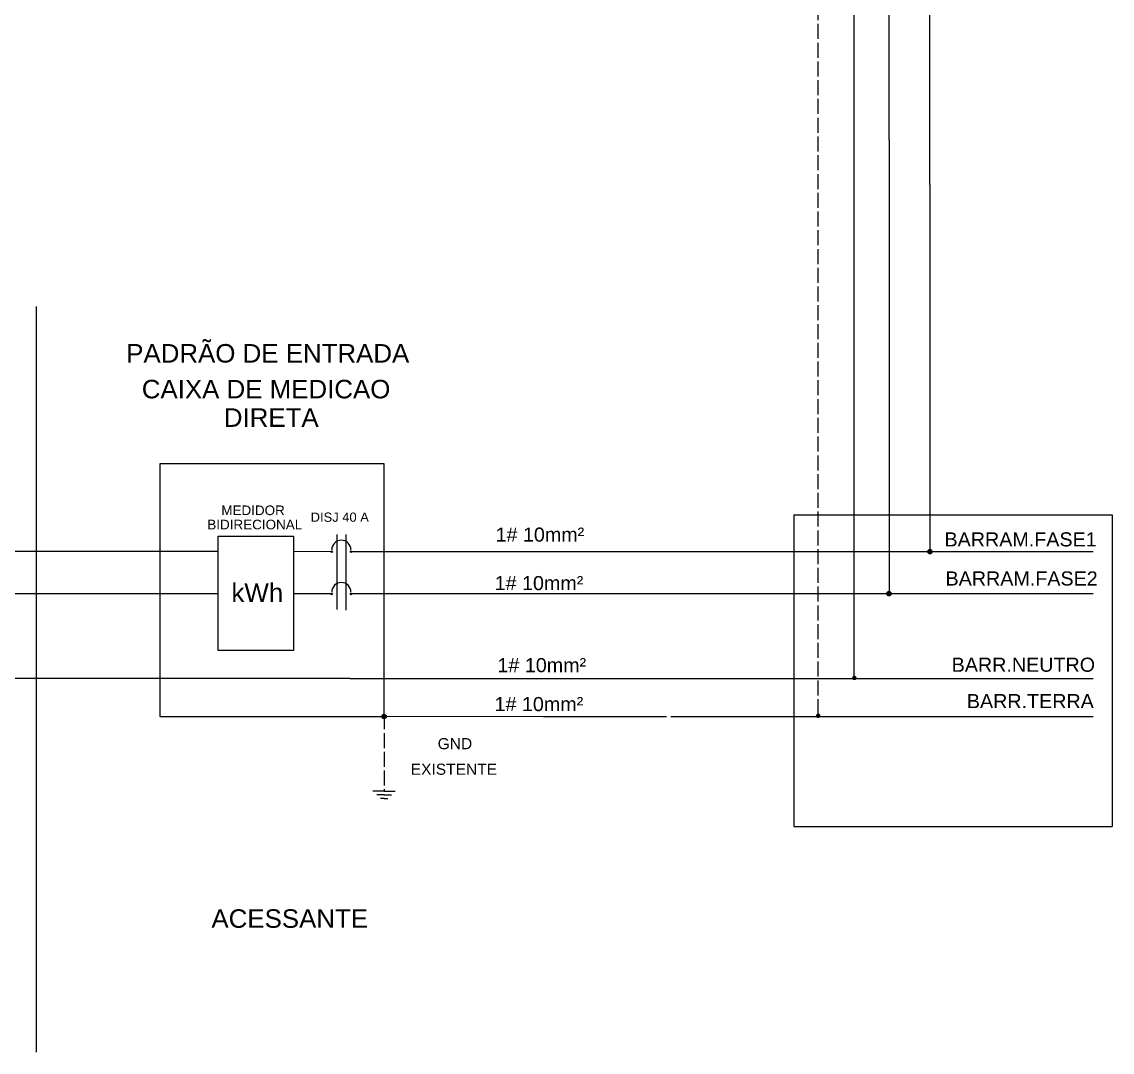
# Model space of a CAD drawing. Header units: millimetres. Extents: x 3165 to 8716, y -1118 to 2802.
# Drawn here: x 6385 to 7257, y 295 to 1119 of the extents above; entities that cross this region are included whole.
import ezdxf

# ---------------------------------------------------------------- set-up
doc = ezdxf.new("R2010")
doc.units = ezdxf.units.MM
doc.linetypes.add('ACAD_ISO02W100', pattern=[15, 12, -3])
doc.layers.add('1', color=7, linetype='Continuous')
doc.layers.add('TERRA', color=3, linetype='ACAD_ISO02W100')
doc.styles.get("Standard").update_dxf_attribs({"font": 'arial.ttf'})

# ---------------------------------------------------------------- blocks, each defined once
blk = doc.blocks.new('*U10')
at = {"layer": 'TERRA', "color": 0, "linetype": 'Continuous'}
for points in [[(10666.8, 2542.9), (10666.7, 2542.9), (10666.8, 2543.4)], [(10666.8, 2542.4), (10666.7, 2542.9), (10666.8, 2542.9)], [(10666.9, 2542.9), (10666.8, 2543.6), (10666.9, 2544)], [(10666.8, 2542.9), (10666.8, 2543.4), (10666.8, 2543.6)], [(10666.8, 2542.9), (10666.8, 2543.6), (10666.9, 2542.9)], [(10666.8, 2542.9), (10666.8, 2543.4), (10666.8, 2542.9)], [(10666.8, 2542.4), (10666.8, 2542.9), (10666.8, 2542.4)], [(10666.8, 2542.4), (10666.8, 2542.9), (10666.8, 2542.9)], [(10666.8, 2542.4), (10666.8, 2542.9), (10666.9, 2541.9)], [(10666.9, 2541.9), (10666.8, 2542.9), (10666.9, 2542.9)], [(10667, 2542.9), (10666.9, 2544), (10667, 2544.2)], [(10666.9, 2542.9), (10666.9, 2544), (10667, 2542.9)], [(10666.9, 2541.9), (10666.9, 2542.9), (10667, 2541.8)], [(10667, 2541.8), (10666.9, 2542.9), (10667, 2542.9)], [(10667.2, 2542.9), (10667, 2544.2), (10667.2, 2544.5)], [(10667, 2542.9), (10667, 2544.2), (10667.2, 2542.9)], [(10667, 2541.8), (10667, 2542.9), (10667.2, 2541.4)], [(10667.2, 2541.4), (10667, 2542.9), (10667.2, 2542.9)], [(10667.3, 2542.9), (10667.2, 2544.5), (10667.3, 2544.7)], [(10667.2, 2542.9), (10667.2, 2544.5), (10667.3, 2542.9)], [(10667.2, 2541.4), (10667.2, 2542.9), (10667.3, 2541.2)], [(10667.3, 2541.2), (10667.2, 2542.9), (10667.3, 2542.9)], [(10667.5, 2542.9), (10667.3, 2544.7), (10667.5, 2544.9)], [(10667.3, 2542.9), (10667.3, 2544.7), (10667.5, 2542.9)], [(10667.3, 2541.2), (10667.3, 2542.9), (10667.5, 2540.9)], [(10667.5, 2540.9), (10667.3, 2542.9), (10667.5, 2542.9)], [(10667.7, 2542.9), (10667.5, 2544.9), (10667.7, 2545.2)], [(10667.5, 2542.9), (10667.5, 2544.9), (10667.7, 2542.9)], [(10667.5, 2540.9), (10667.5, 2542.9), (10667.7, 2540.7)], [(10667.7, 2540.7), (10667.5, 2542.9), (10667.7, 2542.9)], [(10667.9, 2542.9), (10667.7, 2545.2), (10667.9, 2545.3)], [(10667.7, 2542.9), (10667.7, 2545.2), (10667.9, 2542.9)], [(10667.7, 2540.7), (10667.7, 2542.9), (10667.9, 2540.5)], [(10667.9, 2540.5), (10667.7, 2542.9), (10667.9, 2542.9)], [(10668.1, 2542.9), (10667.9, 2545.3), (10668.1, 2545.6)], [(10667.9, 2542.9), (10667.9, 2545.3), (10668.1, 2542.9)], [(10667.9, 2540.5), (10667.9, 2542.9), (10668.1, 2540.3)], [(10668.1, 2540.3), (10667.9, 2542.9), (10668.1, 2542.9)], [(10668.3, 2542.9), (10668.1, 2545.6), (10668.3, 2545.7)], [(10668.1, 2542.9), (10668.1, 2545.6), (10668.3, 2542.9)], [(10668.1, 2540.3), (10668.1, 2542.9), (10668.3, 2540.2)], [(10668.3, 2540.2), (10668.1, 2542.9), (10668.3, 2542.9)], [(10668.7, 2542.9), (10668.3, 2545.7), (10668.7, 2545.9)], [(10668.3, 2542.9), (10668.3, 2545.7), (10668.7, 2542.9)], [(10668.3, 2540.2), (10668.3, 2542.9), (10668.7, 2540)], [(10668.7, 2540), (10668.3, 2542.9), (10668.7, 2542.9)], [(10668.7, 2542.9), (10668.7, 2545.9), (10668.8, 2542.9)], [(10668.8, 2542.9), (10668.7, 2545.9), (10668.8, 2545.9)], [(10668.7, 2540), (10668.7, 2542.9), (10668.8, 2540)], [(10668.8, 2540), (10668.7, 2542.9), (10668.8, 2542.9)], [(10669.3, 2542.9), (10668.8, 2545.9), (10669.3, 2546)], [(10668.8, 2542.9), (10668.8, 2545.9), (10669.3, 2542.9)], [(10668.8, 2540), (10668.8, 2542.9), (10669.3, 2539.9)], [(10669.3, 2539.9), (10668.8, 2542.9), (10669.3, 2542.9)], [(10669.9, 2542.9), (10669.3, 2546), (10669.9, 2546.1)], [(10669.3, 2542.9), (10669.3, 2546), (10669.3, 2542.9)], [(10669.3, 2542.9), (10669.3, 2546), (10669.3, 2546)], [(10669.3, 2542.9), (10669.3, 2546), (10669.9, 2542.9)], [(10669.3, 2539.9), (10669.3, 2542.9), (10669.3, 2539.8)], [(10669.3, 2539.8), (10669.3, 2542.9), (10669.3, 2542.9)], [(10669.3, 2539.8), (10669.3, 2542.9), (10669.9, 2539.8)], [(10669.9, 2539.8), (10669.3, 2542.9), (10669.9, 2542.9)], [(10669.9, 2539.8), (10669.9, 2542.9), (10670.4, 2539.8)], [(10670.4, 2539.8), (10669.9, 2542.9), (10670.4, 2542.9)], [(10670.4, 2539.8), (10670.4, 2542.9), (10671, 2540)], [(10671, 2540), (10670.4, 2542.9), (10671, 2542.9)], [(10671, 2540), (10671, 2542.9), (10671.5, 2540.2)], [(10671.5, 2540.2), (10671, 2542.9), (10671.5, 2542.9)], [(10671.5, 2540.2), (10671.5, 2542.9), (10671.9, 2540.5)], [(10671.9, 2540.5), (10671.5, 2542.9), (10671.9, 2542.9)], [(10671.9, 2540.5), (10671.9, 2542.9), (10672.3, 2540.9)], [(10672.3, 2540.9), (10671.9, 2542.9), (10672.3, 2542.9)], [(10672.3, 2540.9), (10672.3, 2542.9), (10672.6, 2541.4)], [(10672.6, 2541.4), (10672.3, 2542.9), (10672.6, 2542.9)], [(10672.6, 2541.4), (10672.6, 2542.9), (10672.8, 2541.9)], [(10672.8, 2541.9), (10672.6, 2542.9), (10672.8, 2542.9)], [(10672.8, 2541.9), (10672.8, 2542.9), (10673, 2542.4)], [(10673, 2542.4), (10672.8, 2542.9), (10673, 2542.9)], [(10673, 2542.4), (10673, 2542.9), (10673, 2542.9)]]:
    blk.add_solid(points, dxfattribs=at)
blk = doc.blocks.new('*U11')
at = {"layer": 'TERRA', "color": 0, "linetype": 'Continuous'}
for points in [[(10669.9, 2539.8), (10669.9, 2546.1), (10670.4, 2539.8)], [(10670.4, 2539.8), (10669.9, 2546.1), (10670.4, 2546)], [(10670.4, 2539.8), (10670.4, 2546), (10671, 2540)], [(10671, 2540), (10670.4, 2546), (10671, 2545.9)], [(10671, 2540), (10671, 2545.9), (10671.5, 2540.2)], [(10671.5, 2540.2), (10671, 2545.9), (10671.5, 2545.7)], [(10671.5, 2540.2), (10671.5, 2545.7), (10671.9, 2540.5)], [(10671.9, 2540.5), (10671.5, 2545.7), (10671.9, 2545.4)], [(10671.9, 2540.5), (10671.9, 2545.4), (10672.3, 2540.9)], [(10672.3, 2540.9), (10671.9, 2545.4), (10672.3, 2545)], [(10672.3, 2540.9), (10672.3, 2545), (10672.6, 2541.4)], [(10672.6, 2541.4), (10672.3, 2545), (10672.6, 2544.5)], [(10672.6, 2541.4), (10672.6, 2544.5), (10672.8, 2541.9)], [(10672.8, 2541.9), (10672.6, 2544.5), (10672.8, 2544)], [(10672.8, 2541.9), (10672.8, 2544), (10673, 2542.4)], [(10673, 2542.4), (10672.8, 2544), (10673, 2543.5)], [(10673, 2542.4), (10673, 2543.5), (10673, 2542.9)]]:
    blk.add_solid(points, dxfattribs=at)
blk = doc.blocks.new('*U12')
at = {"layer": 'TERRA', "color": 0, "linetype": 'Continuous'}
for points in [[(12109, 2542.9), (12108.9, 2542.9), (12109, 2543.6)], [(12109, 2542.3), (12108.9, 2542.9), (12109, 2542.9)], [(12109.2, 2542.9), (12109, 2543.6), (12109.2, 2544.2)], [(12109, 2542.9), (12109, 2543.6), (12109.2, 2542.9)], [(12109, 2542.3), (12109, 2542.9), (12109.2, 2541.7)], [(12109.2, 2541.7), (12109, 2542.9), (12109.2, 2542.9)], [(12109.5, 2542.9), (12109.2, 2544.2), (12109.5, 2544.7)], [(12109.2, 2542.9), (12109.2, 2544.2), (12109.5, 2542.9)], [(12109.2, 2541.7), (12109.2, 2542.9), (12109.5, 2541.2)], [(12109.5, 2541.2), (12109.2, 2542.9), (12109.5, 2542.9)], [(12109.9, 2542.9), (12109.5, 2544.7), (12109.9, 2545.2)], [(12109.5, 2542.9), (12109.5, 2544.7), (12109.9, 2542.9)], [(12109.5, 2541.2), (12109.5, 2542.9), (12109.9, 2540.7)], [(12109.9, 2540.7), (12109.5, 2542.9), (12109.9, 2542.9)], [(12110.3, 2542.9), (12109.9, 2545.2), (12110.3, 2545.6)], [(12109.9, 2542.9), (12109.9, 2545.2), (12110.3, 2542.9)], [(12109.9, 2540.7), (12109.9, 2542.9), (12110.3, 2540.3)], [(12110.3, 2540.3), (12109.9, 2542.9), (12110.3, 2542.9)], [(12110.9, 2542.9), (12110.3, 2545.6), (12110.9, 2545.9)], [(12110.3, 2542.9), (12110.3, 2545.6), (12110.9, 2542.9)], [(12110.3, 2540.3), (12110.3, 2542.9), (12110.9, 2540)], [(12110.9, 2540), (12110.3, 2542.9), (12110.9, 2542.9)], [(12111.5, 2542.9), (12110.9, 2545.9), (12111.5, 2546)], [(12110.9, 2542.9), (12110.9, 2545.9), (12111.5, 2542.9)], [(12110.9, 2540), (12110.9, 2542.9), (12111.5, 2539.9)], [(12111.5, 2539.9), (12110.9, 2542.9), (12111.5, 2542.9)], [(12112.1, 2542.9), (12111.5, 2546), (12112.1, 2546.1)], [(12111.5, 2542.9), (12111.5, 2546), (12112.1, 2542.9)], [(12111.5, 2539.9), (12111.5, 2542.9), (12112.1, 2539.8)], [(12112.1, 2539.8), (12111.5, 2542.9), (12112.1, 2542.9)], [(12112.1, 2542.9), (12112.1, 2546.1), (12112.7, 2542.9)], [(12112.7, 2542.9), (12112.1, 2546.1), (12112.7, 2546)], [(12112.1, 2539.8), (12112.1, 2542.9), (12112.7, 2539.9)], [(12112.7, 2539.9), (12112.1, 2542.9), (12112.7, 2542.9)], [(12112.7, 2542.9), (12112.7, 2546), (12113.3, 2542.9)], [(12113.3, 2542.9), (12112.7, 2546), (12113.3, 2545.9)], [(12112.7, 2539.9), (12112.7, 2542.9), (12113.3, 2540)], [(12113.3, 2540), (12112.7, 2542.9), (12113.3, 2542.9)], [(12113.3, 2542.9), (12113.3, 2545.9), (12113.8, 2542.9)], [(12113.8, 2542.9), (12113.3, 2545.9), (12113.8, 2545.6)], [(12113.3, 2540), (12113.3, 2542.9), (12113.8, 2540.3)], [(12113.8, 2540.3), (12113.3, 2542.9), (12113.8, 2542.9)], [(12113.8, 2542.9), (12113.8, 2545.6), (12114.3, 2542.9)], [(12114.3, 2542.9), (12113.8, 2545.6), (12114.3, 2545.2)], [(12113.8, 2540.3), (12113.8, 2542.9), (12114.3, 2540.7)], [(12114.3, 2540.7), (12113.8, 2542.9), (12114.3, 2542.9)], [(12114.3, 2542.9), (12114.3, 2545.2), (12114.7, 2542.9)], [(12114.7, 2542.9), (12114.3, 2545.2), (12114.7, 2544.7)], [(12114.3, 2540.7), (12114.3, 2542.9), (12114.7, 2541.2)], [(12114.7, 2541.2), (12114.3, 2542.9), (12114.7, 2542.9)], [(12114.7, 2542.9), (12114.7, 2544.7), (12115, 2542.9)], [(12115, 2542.9), (12114.7, 2544.7), (12115, 2544.2)], [(12114.7, 2541.2), (12114.7, 2542.9), (12115, 2541.7)], [(12115, 2541.7), (12114.7, 2542.9), (12115, 2542.9)], [(12115, 2542.9), (12115, 2544.2), (12115.2, 2542.9)], [(12115.2, 2542.9), (12115, 2544.2), (12115.2, 2543.6)], [(12115, 2541.7), (12115, 2542.9), (12115.2, 2542.3)], [(12115.2, 2542.3), (12115, 2542.9), (12115.2, 2542.9)], [(12115.2, 2542.9), (12115.2, 2543.6), (12115.2, 2542.9)], [(12115.2, 2542.3), (12115.2, 2542.9), (12115.2, 2542.9)]]:
    blk.add_solid(points, dxfattribs=at)
blk = doc.blocks.new('*U14')
at = {"layer": 'TERRA', "color": 0, "linetype": 'Continuous'}
for points in [[(10666.8, 2542.9), (10666.7, 2542.9), (10666.8, 2543.4)], [(10666.8, 2542.4), (10666.7, 2542.9), (10666.8, 2542.9)], [(10666.9, 2542.9), (10666.8, 2543.6), (10666.9, 2544)], [(10666.8, 2542.9), (10666.8, 2543.4), (10666.8, 2543.6)], [(10666.8, 2542.9), (10666.8, 2543.6), (10666.9, 2542.9)], [(10666.8, 2542.9), (10666.8, 2543.4), (10666.8, 2542.9)], [(10666.8, 2542.4), (10666.8, 2542.9), (10666.8, 2542.4)], [(10666.8, 2542.4), (10666.8, 2542.9), (10666.8, 2542.9)], [(10666.8, 2542.4), (10666.8, 2542.9), (10666.9, 2541.9)], [(10666.9, 2541.9), (10666.8, 2542.9), (10666.9, 2542.9)], [(10667, 2542.9), (10666.9, 2544), (10667, 2544.2)], [(10666.9, 2542.9), (10666.9, 2544), (10667, 2542.9)], [(10666.9, 2541.9), (10666.9, 2542.9), (10667, 2541.8)], [(10667, 2541.8), (10666.9, 2542.9), (10667, 2542.9)], [(10667.2, 2542.9), (10667, 2544.2), (10667.2, 2544.5)], [(10667, 2542.9), (10667, 2544.2), (10667.2, 2542.9)], [(10667, 2541.8), (10667, 2542.9), (10667.2, 2541.4)], [(10667.2, 2541.4), (10667, 2542.9), (10667.2, 2542.9)], [(10667.3, 2542.9), (10667.2, 2544.5), (10667.3, 2544.7)], [(10667.2, 2542.9), (10667.2, 2544.5), (10667.3, 2542.9)], [(10667.2, 2541.4), (10667.2, 2542.9), (10667.3, 2541.2)], [(10667.3, 2541.2), (10667.2, 2542.9), (10667.3, 2542.9)], [(10667.5, 2542.9), (10667.3, 2544.7), (10667.5, 2544.9)], [(10667.3, 2542.9), (10667.3, 2544.7), (10667.5, 2542.9)], [(10667.3, 2541.2), (10667.3, 2542.9), (10667.5, 2540.9)], [(10667.5, 2540.9), (10667.3, 2542.9), (10667.5, 2542.9)], [(10667.7, 2542.9), (10667.5, 2544.9), (10667.7, 2545.2)], [(10667.5, 2542.9), (10667.5, 2544.9), (10667.7, 2542.9)], [(10667.5, 2540.9), (10667.5, 2542.9), (10667.7, 2540.7)], [(10667.7, 2540.7), (10667.5, 2542.9), (10667.7, 2542.9)], [(10667.9, 2542.9), (10667.7, 2545.2), (10667.9, 2545.3)], [(10667.7, 2542.9), (10667.7, 2545.2), (10667.9, 2542.9)], [(10667.7, 2540.7), (10667.7, 2542.9), (10667.9, 2540.5)], [(10667.9, 2540.5), (10667.7, 2542.9), (10667.9, 2542.9)], [(10668.1, 2542.9), (10667.9, 2545.3), (10668.1, 2545.6)], [(10667.9, 2542.9), (10667.9, 2545.3), (10668.1, 2542.9)], [(10667.9, 2540.5), (10667.9, 2542.9), (10668.1, 2540.3)], [(10668.1, 2540.3), (10667.9, 2542.9), (10668.1, 2542.9)], [(10668.3, 2542.9), (10668.1, 2545.6), (10668.3, 2545.7)], [(10668.1, 2542.9), (10668.1, 2545.6), (10668.3, 2542.9)], [(10668.1, 2540.3), (10668.1, 2542.9), (10668.3, 2540.2)], [(10668.3, 2540.2), (10668.1, 2542.9), (10668.3, 2542.9)], [(10668.7, 2542.9), (10668.3, 2545.7), (10668.7, 2545.9)], [(10668.3, 2542.9), (10668.3, 2545.7), (10668.7, 2542.9)], [(10668.3, 2540.2), (10668.3, 2542.9), (10668.7, 2540)], [(10668.7, 2540), (10668.3, 2542.9), (10668.7, 2542.9)], [(10668.7, 2542.9), (10668.7, 2545.9), (10668.8, 2542.9)], [(10668.8, 2542.9), (10668.7, 2545.9), (10668.8, 2545.9)], [(10668.7, 2540), (10668.7, 2542.9), (10668.8, 2540)], [(10668.8, 2540), (10668.7, 2542.9), (10668.8, 2542.9)], [(10669.3, 2542.9), (10668.8, 2545.9), (10669.3, 2546)], [(10668.8, 2542.9), (10668.8, 2545.9), (10669.3, 2542.9)], [(10668.8, 2540), (10668.8, 2542.9), (10669.3, 2539.9)], [(10669.3, 2539.9), (10668.8, 2542.9), (10669.3, 2542.9)], [(10669.9, 2542.9), (10669.3, 2546), (10669.9, 2546.1)], [(10669.3, 2542.9), (10669.3, 2546), (10669.3, 2542.9)], [(10669.3, 2542.9), (10669.3, 2546), (10669.3, 2546)], [(10669.3, 2542.9), (10669.3, 2546), (10669.9, 2542.9)], [(10669.3, 2539.9), (10669.3, 2542.9), (10669.3, 2539.8)], [(10669.3, 2539.8), (10669.3, 2542.9), (10669.3, 2542.9)], [(10669.3, 2539.8), (10669.3, 2542.9), (10669.9, 2539.8)], [(10669.9, 2539.8), (10669.3, 2542.9), (10669.9, 2542.9)], [(10669.9, 2539.8), (10669.9, 2542.9), (10670.4, 2539.8)], [(10670.4, 2539.8), (10669.9, 2542.9), (10670.4, 2542.9)], [(10670.4, 2539.8), (10670.4, 2542.9), (10671, 2540)], [(10671, 2540), (10670.4, 2542.9), (10671, 2542.9)], [(10671, 2540), (10671, 2542.9), (10671.5, 2540.2)], [(10671.5, 2540.2), (10671, 2542.9), (10671.5, 2542.9)], [(10671.5, 2540.2), (10671.5, 2542.9), (10671.9, 2540.5)], [(10671.9, 2540.5), (10671.5, 2542.9), (10671.9, 2542.9)], [(10671.9, 2540.5), (10671.9, 2542.9), (10672.3, 2540.9)], [(10672.3, 2540.9), (10671.9, 2542.9), (10672.3, 2542.9)], [(10672.3, 2540.9), (10672.3, 2542.9), (10672.6, 2541.4)], [(10672.6, 2541.4), (10672.3, 2542.9), (10672.6, 2542.9)], [(10672.6, 2541.4), (10672.6, 2542.9), (10672.8, 2541.9)], [(10672.8, 2541.9), (10672.6, 2542.9), (10672.8, 2542.9)], [(10672.8, 2541.9), (10672.8, 2542.9), (10673, 2542.4)], [(10673, 2542.4), (10672.8, 2542.9), (10673, 2542.9)], [(10673, 2542.4), (10673, 2542.9), (10673, 2542.9)]]:
    blk.add_solid(points, dxfattribs=at)
blk = doc.blocks.new('*U15')
at = {"layer": 'TERRA', "color": 0, "linetype": 'Continuous'}
for points in [[(10669.9, 2539.8), (10669.9, 2546.1), (10670.4, 2539.8)], [(10670.4, 2539.8), (10669.9, 2546.1), (10670.4, 2546)], [(10670.4, 2539.8), (10670.4, 2546), (10671, 2540)], [(10671, 2540), (10670.4, 2546), (10671, 2545.9)], [(10671, 2540), (10671, 2545.9), (10671.5, 2540.2)], [(10671.5, 2540.2), (10671, 2545.9), (10671.5, 2545.7)], [(10671.5, 2540.2), (10671.5, 2545.7), (10671.9, 2540.5)], [(10671.9, 2540.5), (10671.5, 2545.7), (10671.9, 2545.4)], [(10671.9, 2540.5), (10671.9, 2545.4), (10672.3, 2540.9)], [(10672.3, 2540.9), (10671.9, 2545.4), (10672.3, 2545)], [(10672.3, 2540.9), (10672.3, 2545), (10672.6, 2541.4)], [(10672.6, 2541.4), (10672.3, 2545), (10672.6, 2544.5)], [(10672.6, 2541.4), (10672.6, 2544.5), (10672.8, 2541.9)], [(10672.8, 2541.9), (10672.6, 2544.5), (10672.8, 2544)], [(10672.8, 2541.9), (10672.8, 2544), (10673, 2542.4)], [(10673, 2542.4), (10672.8, 2544), (10673, 2543.5)], [(10673, 2542.4), (10673, 2543.5), (10673, 2542.9)]]:
    blk.add_solid(points, dxfattribs=at)
blk = doc.blocks.new('*U16')
at = {"layer": 'TERRA', "color": 0, "linetype": 'Continuous'}
for points in [[(10666.8, 2542.9), (10666.7, 2542.9), (10666.8, 2543.4)], [(10666.8, 2542.4), (10666.7, 2542.9), (10666.8, 2542.9)], [(10666.9, 2542.9), (10666.8, 2543.6), (10666.9, 2544)], [(10666.8, 2542.9), (10666.8, 2543.4), (10666.8, 2543.6)], [(10666.8, 2542.9), (10666.8, 2543.6), (10666.9, 2542.9)], [(10666.8, 2542.9), (10666.8, 2543.4), (10666.8, 2542.9)], [(10666.8, 2542.4), (10666.8, 2542.9), (10666.8, 2542.4)], [(10666.8, 2542.4), (10666.8, 2542.9), (10666.8, 2542.9)], [(10666.8, 2542.4), (10666.8, 2542.9), (10666.9, 2541.9)], [(10666.9, 2541.9), (10666.8, 2542.9), (10666.9, 2542.9)], [(10667, 2542.9), (10666.9, 2544), (10667, 2544.2)], [(10666.9, 2542.9), (10666.9, 2544), (10667, 2542.9)], [(10666.9, 2541.9), (10666.9, 2542.9), (10667, 2541.8)], [(10667, 2541.8), (10666.9, 2542.9), (10667, 2542.9)], [(10667.2, 2542.9), (10667, 2544.2), (10667.2, 2544.5)], [(10667, 2542.9), (10667, 2544.2), (10667.2, 2542.9)], [(10667, 2541.8), (10667, 2542.9), (10667.2, 2541.4)], [(10667.2, 2541.4), (10667, 2542.9), (10667.2, 2542.9)], [(10667.3, 2542.9), (10667.2, 2544.5), (10667.3, 2544.7)], [(10667.2, 2542.9), (10667.2, 2544.5), (10667.3, 2542.9)], [(10667.2, 2541.4), (10667.2, 2542.9), (10667.3, 2541.2)], [(10667.3, 2541.2), (10667.2, 2542.9), (10667.3, 2542.9)], [(10667.5, 2542.9), (10667.3, 2544.7), (10667.5, 2544.9)], [(10667.3, 2542.9), (10667.3, 2544.7), (10667.5, 2542.9)], [(10667.3, 2541.2), (10667.3, 2542.9), (10667.5, 2540.9)], [(10667.5, 2540.9), (10667.3, 2542.9), (10667.5, 2542.9)], [(10667.7, 2542.9), (10667.5, 2544.9), (10667.7, 2545.2)], [(10667.5, 2542.9), (10667.5, 2544.9), (10667.7, 2542.9)], [(10667.5, 2540.9), (10667.5, 2542.9), (10667.7, 2540.7)], [(10667.7, 2540.7), (10667.5, 2542.9), (10667.7, 2542.9)], [(10667.9, 2542.9), (10667.7, 2545.2), (10667.9, 2545.3)], [(10667.7, 2542.9), (10667.7, 2545.2), (10667.9, 2542.9)], [(10667.7, 2540.7), (10667.7, 2542.9), (10667.9, 2540.5)], [(10667.9, 2540.5), (10667.7, 2542.9), (10667.9, 2542.9)], [(10668.1, 2542.9), (10667.9, 2545.3), (10668.1, 2545.6)], [(10667.9, 2542.9), (10667.9, 2545.3), (10668.1, 2542.9)], [(10667.9, 2540.5), (10667.9, 2542.9), (10668.1, 2540.3)], [(10668.1, 2540.3), (10667.9, 2542.9), (10668.1, 2542.9)], [(10668.3, 2542.9), (10668.1, 2545.6), (10668.3, 2545.7)], [(10668.1, 2542.9), (10668.1, 2545.6), (10668.3, 2542.9)], [(10668.1, 2540.3), (10668.1, 2542.9), (10668.3, 2540.2)], [(10668.3, 2540.2), (10668.1, 2542.9), (10668.3, 2542.9)], [(10668.7, 2542.9), (10668.3, 2545.7), (10668.7, 2545.9)], [(10668.3, 2542.9), (10668.3, 2545.7), (10668.7, 2542.9)], [(10668.3, 2540.2), (10668.3, 2542.9), (10668.7, 2540)], [(10668.7, 2540), (10668.3, 2542.9), (10668.7, 2542.9)], [(10668.7, 2542.9), (10668.7, 2545.9), (10668.8, 2542.9)], [(10668.8, 2542.9), (10668.7, 2545.9), (10668.8, 2545.9)], [(10668.7, 2540), (10668.7, 2542.9), (10668.8, 2540)], [(10668.8, 2540), (10668.7, 2542.9), (10668.8, 2542.9)], [(10669.3, 2542.9), (10668.8, 2545.9), (10669.3, 2546)], [(10668.8, 2542.9), (10668.8, 2545.9), (10669.3, 2542.9)], [(10668.8, 2540), (10668.8, 2542.9), (10669.3, 2539.9)], [(10669.3, 2539.9), (10668.8, 2542.9), (10669.3, 2542.9)], [(10669.9, 2542.9), (10669.3, 2546), (10669.9, 2546.1)], [(10669.3, 2542.9), (10669.3, 2546), (10669.3, 2542.9)], [(10669.3, 2542.9), (10669.3, 2546), (10669.3, 2546)], [(10669.3, 2542.9), (10669.3, 2546), (10669.9, 2542.9)], [(10669.3, 2539.9), (10669.3, 2542.9), (10669.3, 2539.8)], [(10669.3, 2539.8), (10669.3, 2542.9), (10669.3, 2542.9)], [(10669.3, 2539.8), (10669.3, 2542.9), (10669.9, 2539.8)], [(10669.9, 2539.8), (10669.3, 2542.9), (10669.9, 2542.9)], [(10669.9, 2539.8), (10669.9, 2542.9), (10670.4, 2539.8)], [(10670.4, 2539.8), (10669.9, 2542.9), (10670.4, 2542.9)], [(10670.4, 2539.8), (10670.4, 2542.9), (10671, 2540)], [(10671, 2540), (10670.4, 2542.9), (10671, 2542.9)], [(10671, 2540), (10671, 2542.9), (10671.5, 2540.2)], [(10671.5, 2540.2), (10671, 2542.9), (10671.5, 2542.9)], [(10671.5, 2540.2), (10671.5, 2542.9), (10671.9, 2540.5)], [(10671.9, 2540.5), (10671.5, 2542.9), (10671.9, 2542.9)], [(10671.9, 2540.5), (10671.9, 2542.9), (10672.3, 2540.9)], [(10672.3, 2540.9), (10671.9, 2542.9), (10672.3, 2542.9)], [(10672.3, 2540.9), (10672.3, 2542.9), (10672.6, 2541.4)], [(10672.6, 2541.4), (10672.3, 2542.9), (10672.6, 2542.9)], [(10672.6, 2541.4), (10672.6, 2542.9), (10672.8, 2541.9)], [(10672.8, 2541.9), (10672.6, 2542.9), (10672.8, 2542.9)], [(10672.8, 2541.9), (10672.8, 2542.9), (10673, 2542.4)], [(10673, 2542.4), (10672.8, 2542.9), (10673, 2542.9)], [(10673, 2542.4), (10673, 2542.9), (10673, 2542.9)]]:
    blk.add_solid(points, dxfattribs=at)
blk = doc.blocks.new('*U17')
at = {"layer": 'TERRA', "color": 0, "linetype": 'Continuous'}
for points in [[(10669.9, 2539.8), (10669.9, 2546.1), (10670.4, 2539.8)], [(10670.4, 2539.8), (10669.9, 2546.1), (10670.4, 2546)], [(10670.4, 2539.8), (10670.4, 2546), (10671, 2540)], [(10671, 2540), (10670.4, 2546), (10671, 2545.9)], [(10671, 2540), (10671, 2545.9), (10671.5, 2540.2)], [(10671.5, 2540.2), (10671, 2545.9), (10671.5, 2545.7)], [(10671.5, 2540.2), (10671.5, 2545.7), (10671.9, 2540.5)], [(10671.9, 2540.5), (10671.5, 2545.7), (10671.9, 2545.4)], [(10671.9, 2540.5), (10671.9, 2545.4), (10672.3, 2540.9)], [(10672.3, 2540.9), (10671.9, 2545.4), (10672.3, 2545)], [(10672.3, 2540.9), (10672.3, 2545), (10672.6, 2541.4)], [(10672.6, 2541.4), (10672.3, 2545), (10672.6, 2544.5)], [(10672.6, 2541.4), (10672.6, 2544.5), (10672.8, 2541.9)], [(10672.8, 2541.9), (10672.6, 2544.5), (10672.8, 2544)], [(10672.8, 2541.9), (10672.8, 2544), (10673, 2542.4)], [(10673, 2542.4), (10672.8, 2544), (10673, 2543.5)], [(10673, 2542.4), (10673, 2543.5), (10673, 2542.9)]]:
    blk.add_solid(points, dxfattribs=at)
blk = doc.blocks.new('*U18')
at = {"layer": 'TERRA', "color": 0, "linetype": 'Continuous'}
for points in [[(12109, 2542.9), (12108.9, 2542.9), (12109, 2543.6)], [(12109, 2542.3), (12108.9, 2542.9), (12109, 2542.9)], [(12109.2, 2542.9), (12109, 2543.6), (12109.2, 2544.2)], [(12109, 2542.9), (12109, 2543.6), (12109.2, 2542.9)], [(12109, 2542.3), (12109, 2542.9), (12109.2, 2541.7)], [(12109.2, 2541.7), (12109, 2542.9), (12109.2, 2542.9)], [(12109.5, 2542.9), (12109.2, 2544.2), (12109.5, 2544.7)], [(12109.2, 2542.9), (12109.2, 2544.2), (12109.5, 2542.9)], [(12109.2, 2541.7), (12109.2, 2542.9), (12109.5, 2541.2)], [(12109.5, 2541.2), (12109.2, 2542.9), (12109.5, 2542.9)], [(12109.9, 2542.9), (12109.5, 2544.7), (12109.9, 2545.2)], [(12109.5, 2542.9), (12109.5, 2544.7), (12109.9, 2542.9)], [(12109.5, 2541.2), (12109.5, 2542.9), (12109.9, 2540.7)], [(12109.9, 2540.7), (12109.5, 2542.9), (12109.9, 2542.9)], [(12110.3, 2542.9), (12109.9, 2545.2), (12110.3, 2545.6)], [(12109.9, 2542.9), (12109.9, 2545.2), (12110.3, 2542.9)], [(12109.9, 2540.7), (12109.9, 2542.9), (12110.3, 2540.3)], [(12110.3, 2540.3), (12109.9, 2542.9), (12110.3, 2542.9)], [(12110.9, 2542.9), (12110.3, 2545.6), (12110.9, 2545.9)], [(12110.3, 2542.9), (12110.3, 2545.6), (12110.9, 2542.9)], [(12110.3, 2540.3), (12110.3, 2542.9), (12110.9, 2540)], [(12110.9, 2540), (12110.3, 2542.9), (12110.9, 2542.9)], [(12111.5, 2542.9), (12110.9, 2545.9), (12111.5, 2546)], [(12110.9, 2542.9), (12110.9, 2545.9), (12111.5, 2542.9)], [(12110.9, 2540), (12110.9, 2542.9), (12111.5, 2539.9)], [(12111.5, 2539.9), (12110.9, 2542.9), (12111.5, 2542.9)], [(12112.1, 2542.9), (12111.5, 2546), (12112.1, 2546.1)], [(12111.5, 2542.9), (12111.5, 2546), (12112.1, 2542.9)], [(12111.5, 2539.9), (12111.5, 2542.9), (12112.1, 2539.8)], [(12112.1, 2539.8), (12111.5, 2542.9), (12112.1, 2542.9)], [(12112.1, 2542.9), (12112.1, 2546.1), (12112.7, 2542.9)], [(12112.7, 2542.9), (12112.1, 2546.1), (12112.7, 2546)], [(12112.1, 2539.8), (12112.1, 2542.9), (12112.7, 2539.9)], [(12112.7, 2539.9), (12112.1, 2542.9), (12112.7, 2542.9)], [(12112.7, 2542.9), (12112.7, 2546), (12113.3, 2542.9)], [(12113.3, 2542.9), (12112.7, 2546), (12113.3, 2545.9)], [(12112.7, 2539.9), (12112.7, 2542.9), (12113.3, 2540)], [(12113.3, 2540), (12112.7, 2542.9), (12113.3, 2542.9)], [(12113.3, 2542.9), (12113.3, 2545.9), (12113.8, 2542.9)], [(12113.8, 2542.9), (12113.3, 2545.9), (12113.8, 2545.6)], [(12113.3, 2540), (12113.3, 2542.9), (12113.8, 2540.3)], [(12113.8, 2540.3), (12113.3, 2542.9), (12113.8, 2542.9)], [(12113.8, 2542.9), (12113.8, 2545.6), (12114.3, 2542.9)], [(12114.3, 2542.9), (12113.8, 2545.6), (12114.3, 2545.2)], [(12113.8, 2540.3), (12113.8, 2542.9), (12114.3, 2540.7)], [(12114.3, 2540.7), (12113.8, 2542.9), (12114.3, 2542.9)], [(12114.3, 2542.9), (12114.3, 2545.2), (12114.7, 2542.9)], [(12114.7, 2542.9), (12114.3, 2545.2), (12114.7, 2544.7)], [(12114.3, 2540.7), (12114.3, 2542.9), (12114.7, 2541.2)], [(12114.7, 2541.2), (12114.3, 2542.9), (12114.7, 2542.9)], [(12114.7, 2542.9), (12114.7, 2544.7), (12115, 2542.9)], [(12115, 2542.9), (12114.7, 2544.7), (12115, 2544.2)], [(12114.7, 2541.2), (12114.7, 2542.9), (12115, 2541.7)], [(12115, 2541.7), (12114.7, 2542.9), (12115, 2542.9)], [(12115, 2542.9), (12115, 2544.2), (12115.2, 2542.9)], [(12115.2, 2542.9), (12115, 2544.2), (12115.2, 2543.6)], [(12115, 2541.7), (12115, 2542.9), (12115.2, 2542.3)], [(12115.2, 2542.3), (12115, 2542.9), (12115.2, 2542.9)], [(12115.2, 2542.9), (12115.2, 2543.6), (12115.2, 2542.9)], [(12115.2, 2542.3), (12115.2, 2542.9), (12115.2, 2542.9)]]:
    blk.add_solid(points, dxfattribs=at)

msp = doc.modelspace()

# ---------------------------------------------------------------- linework, layer by layer
at = {"layer": '1'}
for p, q in [((7050.83, 593.68), (7050.85, 1417.5)), ((7078.79, 1024.1), (7078.79, 1236.64)), ((7111.45, 988.74), (7111.45, 1236.64)), ((7078.79, 1024.1), (7078.79, 661.23)), ((7111.45, 988.74), (7111.45, 693.24)), ((6396.42, 294.76), (6396.42, 891.09)), ((6495.08, 765.34), (6495.08, 563.2)), ((6674.65, 765.34), (6495.08, 765.34)), ((6674.65, 563.2), (6674.65, 765.34)), ((7002.61, 724.4), (7257.34, 724.4)), ((7002.61, 724.4), (7002.61, 475.24)), ((7257.34, 724.4), (7257.34, 475.24)), ((6541.91, 707.35), (6602.04, 707.35)), ((6541.91, 615.9), (6541.91, 707.35)), ((6602.04, 707.35), (6602.04, 615.9)), ((6636.92, 708.86), (6636.92, 648.67)), ((6643.97, 708.86), (6643.97, 648.35)), ((6541.91, 695.04), (6064.65, 695.07)), ((6632.18, 695.03), (6602.04, 695.04)), ((6802.17, 695), (6647.36, 695)), ((7242.02, 695), (6802.17, 695)), ((6541.91, 661.24), (6064.65, 661.27)), ((6632.15, 661.23), (6602.04, 661.23)), ((6802.17, 661.23), (6647.36, 661.22)), ((7242.02, 661.23), (6802.17, 661.23)), ((6602.04, 615.9), (6541.91, 615.9)), ((6647.36, 593.68), (6064.65, 593.68)), ((6647.36, 593.68), (7242.02, 593.68)), ((6495.08, 563.2), (6674.65, 563.2)), ((6676.4, 563.51), (6802.17, 563.16)), ((6802.17, 563.16), (6900.61, 563.16)), ((6904.16, 563.16), (7242.02, 563.16)), ((7002.61, 475.24), (7257.34, 475.24))]:
    msp.add_line(p, q, dxfattribs=at)
for centre, radius in [((6632.77, 695.03), 0.593), ((6632.77, 695.03), 0.593), ((6648.12, 695.03), 0.593), ((7111.46, 695.02), 1.78), ((7078.71, 661.43), 1.78), ((6632.75, 661.23), 0.593), ((6648.1, 661.23), 0.593), ((6648.1, 661.23), 0.593), ((6674.65, 563.2), 1.78)]:
    msp.add_circle(centre, radius, dxfattribs=at)
for centre in [(6640.45, 696.52), (6640.42, 662.71)]:
    msp.add_arc(centre, 7.68, 0, 180, dxfattribs=at)
at = {"layer": 'TERRA'}
for p, q in [((7021.89, 1417.07), (7021.89, 563.34)), ((6674.65, 500.53), (6668.72, 500.53)), ((6674.65, 497.56), (6671.69, 497.56)), ((6674.65, 500.53), (6680.57, 500.53)), ((6674.65, 497.56), (6677.61, 497.56))]:
    msp.add_line(p, q, dxfattribs=at)
at = {"layer": 'TERRA', "linetype": 'ACAD_ISO02W100'}
msp.add_line((6674.65, 564.98), (6674.65, 503.49), dxfattribs=at)
at = {"layer": 'TERRA', "linetype": 'Continuous'}
for q in [(6665.76, 503.49), (6683.54, 503.49)]:
    msp.add_line((6674.65, 503.49), q, dxfattribs=at)

# ---------------------------------------------------------------- block references
at = {"layer": '1', "xscale": 0.5643526413590823, "yscale": 0.5643526413590823, "zscale": 0.5643526413590823}
for name, p in [('*U16', (1089.88, -740.1)), ('*U17', (1089.88, -740.1)), ('*U14', (1057.14, -773.69)), ('*U15', (1057.14, -773.69)), ('*U18', (215.5, -841.09)), ('*U10', (653.07, -871.91)), ('*U11', (653.07, -871.91)), ('*U12', (186.59, -871.33))]:
    msp.add_blockref(name, p, dxfattribs=at)

# ---------------------------------------------------------------- texts
at = {"layer": '1', "linetype": 'Continuous'}
for s, height, p in [('PADRÃO DE ENTRADA', 14.8143, (6468.31, 846.25)), ('CAIXA DE MEDICAO ', 14.8143, (6480.75, 817.63)), ('DIRETA', 14.814, (6546.42, 794.86)), ('MEDIDOR', 7.703, (6544.39, 724.27)), ('DISJ 40 A', 7.407, (6615.89, 718.93)), ('BIDIRECIONAL', 7.7034, (6533.2, 712.88)), ('1# 10mm²', 11.287, (6763.86, 703.03)), ('BARRAM.FASE1', 11.2871, (7123.13, 699.22)), ('1# 10mm²', 11.287, (6763.14, 664.28)), ('BARRAM.FASE2', 11.2871, (7123.96, 667.96)), ('kWh', 14.814, (6552.52, 654.8)), ('1# 10mm²', 11.287, (6765.38, 598.65)), ('BARR.NEUTRO', 11.2871, (7128.89, 598.98)), ('1# 10mm²', 11.287, (6763.05, 567.51)), ('BARR.TERRA', 11.287, (7141.02, 569.88)), ('GND', 8.889, (6717.55, 537.04)), ('EXISTENTE', 8.889, (6696.01, 516.62)), ('ACESSANTE', 14.814, (6536.48, 394.22))]:
    msp.add_text(s, height=height, dxfattribs=at).set_placement(p)

doc.saveas('drawing.dxf')
